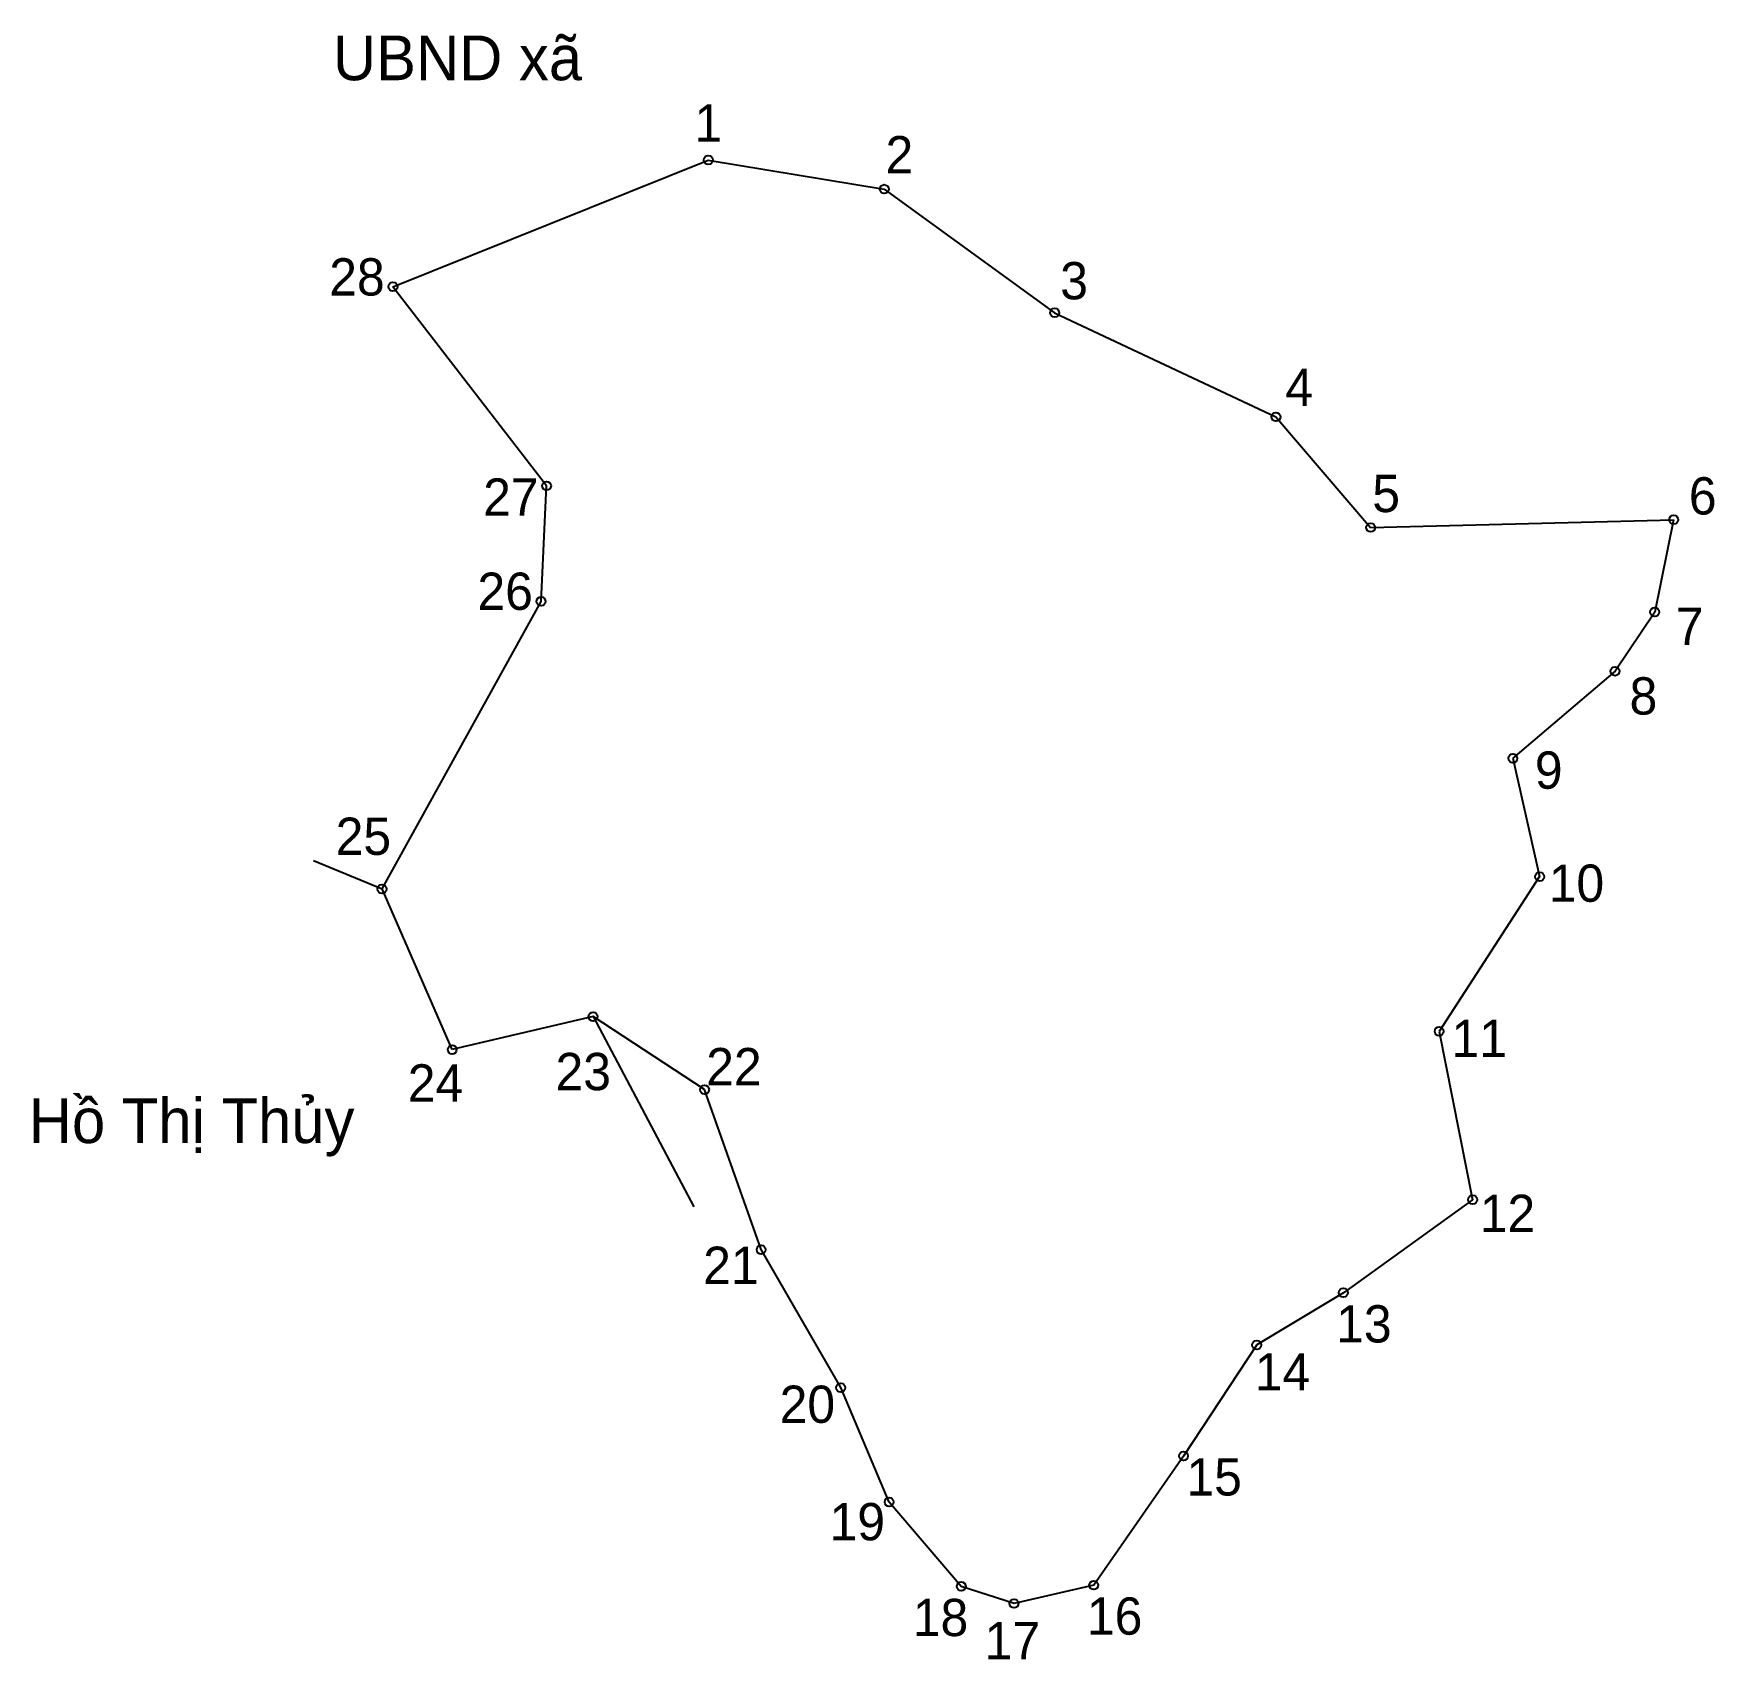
# Model space of a CAD drawing. Extents: x 547559 to 547748, y 1825745 to 1825928.
import ezdxf

# ---------------------------------------------------------------- set-up
doc = ezdxf.new("R2010")
doc.units = 0
for name, color, linetype in [('CanhThua', 7, 'Continuous'), ('MocDinhThua', 7, 'Continuous'), ('RauThua', 7, 'Continuous'), ('SoHieuDinhThua', 7, 'Continuous'), ('TenChuLanCan', 7, 'Continuous')]:
    doc.layers.add(name, color=color, linetype=linetype)

msp = doc.modelspace()

# ---------------------------------------------------------------- linework, layer by layer
at = {"layer": 'CanhThua'}
for p, q in [((547599.63, 1825899.1), (547635.05, 1825913.33)), ((547635.05, 1825913.33), (547654.82, 1825910.06)), ((547654.82, 1825910.06), (547673.96, 1825896.17)), ((547616.88, 1825876.73), (547599.63, 1825899.1)), ((547673.96, 1825896.17), (547698.82, 1825884.48)), ((547698.82, 1825884.48), (547709.46, 1825872.05)), ((547616.27, 1825863.75), (547616.88, 1825876.73)), ((547709.46, 1825872.05), (547743.5, 1825872.92)), ((547743.5, 1825872.92), (547741.38, 1825862.56)), ((547598.4, 1825831.45), (547616.27, 1825863.75)), ((547741.38, 1825862.56), (547736.92, 1825855.91)), ((547736.92, 1825855.91), (547725.44, 1825846.13)), ((547725.44, 1825846.13), (547728.45, 1825832.84)), ((547606.28, 1825813.41), (547598.4, 1825831.45)), ((547728.45, 1825832.84), (547717.16, 1825815.46)), ((547622.11, 1825817.12), (547606.28, 1825813.41)), ((547634.63, 1825808.91), (547622.11, 1825817.12)), ((547717.16, 1825815.46), (547720.92, 1825796.55)), ((547640.99, 1825790.94), (547634.63, 1825808.91)), ((547720.92, 1825796.55), (547706.4, 1825786.1)), ((547649.93, 1825775.44), (547640.99, 1825790.94)), ((547706.4, 1825786.1), (547696.66, 1825780.23)), ((547696.66, 1825780.23), (547688.44, 1825767.76)), ((547655.37, 1825762.59), (547649.93, 1825775.44)), ((547688.44, 1825767.76), (547678.36, 1825753.25)), ((547663.47, 1825753.11), (547655.37, 1825762.59)), ((547669.4, 1825751.19), (547663.47, 1825753.11)), ((547678.36, 1825753.25), (547669.4, 1825751.19))]:
    msp.add_line(p, q, dxfattribs=at)
at = {"layer": 'MocDinhThua'}
for centre in [(547635.05, 1825913.33), (547654.82, 1825910.06), (547599.63, 1825899.1), (547673.96, 1825896.17), (547698.82, 1825884.48), (547616.88, 1825876.73), (547743.5, 1825872.92), (547709.46, 1825872.05), (547616.27, 1825863.75), (547741.38, 1825862.56), (547736.92, 1825855.91), (547725.44, 1825846.13), (547728.45, 1825832.84), (547598.4, 1825831.45), (547622.11, 1825817.12), (547717.16, 1825815.46), (547606.28, 1825813.41), (547634.63, 1825808.91), (547720.92, 1825796.55), (547640.99, 1825790.94), (547706.4, 1825786.1), (547696.66, 1825780.23), (547649.93, 1825775.44), (547688.44, 1825767.76), (547655.37, 1825762.59), (547663.47, 1825753.11), (547678.36, 1825753.25), (547669.4, 1825751.19)]:
    msp.add_circle(centre, 0.502, dxfattribs=at)
at = {"layer": 'RauThua'}
for p, q in [((547590.69, 1825834.63), (547598.4, 1825831.45)), ((547622.11, 1825817.12), (547633.43, 1825795.73))]:
    msp.add_line(p, q, dxfattribs=at)

# ---------------------------------------------------------------- texts
at = {"layer": 'SoHieuDinhThua'}
for s, height, p in [('1', 4.19, (547633.5, 1825915.4)), ('2', 4.19, (547654.96, 1825911.83)), ('28', 4.187, (547592.47, 1825898.11)), ('3', 4.19, (547674.59, 1825897.68)), ('4', 4.19, (547699.87, 1825885.71)), ('27', 4.187, (547609.76, 1825873.38)), ('5', 4.19, (547709.65, 1825873.78)), ('6', 4.19, (547745.21, 1825873.51)), ('26', 4.187, (547609.12, 1825862.8)), ('7', 4.19, (547743.74, 1825858.86)), ('8', 4.19, (547738.55, 1825851.04)), ('9', 4.19, (547727.91, 1825842.71)), ('25', 4.187, (547593.19, 1825835.28)), ('10', 4.187, (547729.47, 1825830.01)), ('11', 4.187, (547718.55, 1825812.58)), ('23', 4.187, (547617.89, 1825808.85)), ('22', 4.187, (547634.82, 1825809.4)), ('24', 4.187, (547601.29, 1825807.57)), ('12', 4.187, (547721.72, 1825792.92)), ('21', 4.187, (547634.48, 1825787.09)), ('13', 4.187, (547705.59, 1825780.51)), ('14', 4.187, (547696.45, 1825775.12)), ('20', 4.187, (547643.07, 1825771.48)), ('15', 4.187, (547688.77, 1825763.32)), ('19', 4.187, (547648.68, 1825758.29)), ('18', 4.187, (547658.03, 1825747.53)), ('16', 4.187, (547677.59, 1825747.69)), ('17', 4.187, (547666.1, 1825744.92))]:
    msp.add_text(s, height=height, dxfattribs=at).set_placement(p)
at = {"layer": 'TenChuLanCan'}
for s, p in [('UBND xã', (547592.88, 1825922.29)), ('Hồ Thị Thủy', (547558.71, 1825802.91))]:
    msp.add_text(s, height=5.024, dxfattribs=at).set_placement(p)

doc.saveas('drawing.dxf')
